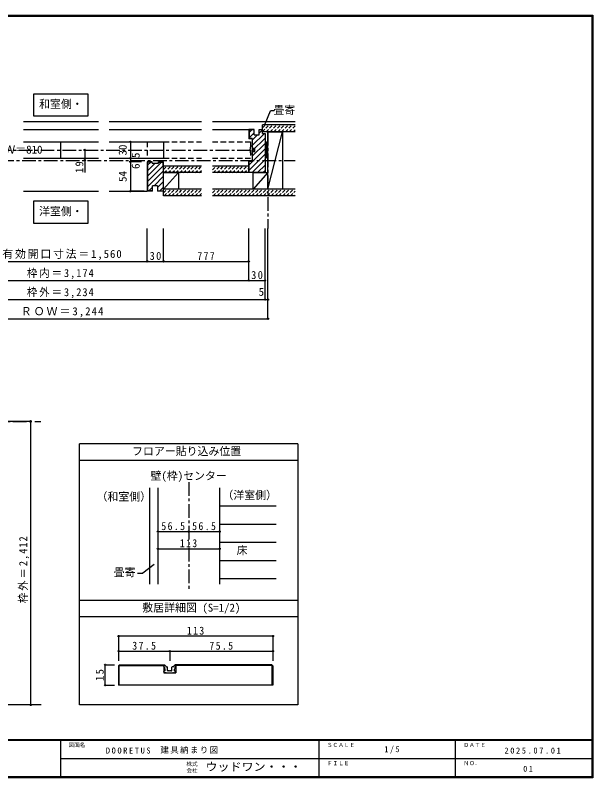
# Model space of a CAD drawing. Units: millimetres at full size, sheet at 1:5, with parts at other scales. Extents: x -973 to 977, y -701 to 696.
# Drawn here: x -81 to 977, y -701 to 696 of the extents above; entities that cross this region are included whole.
import ezdxf
from ezdxf.enums import TextEntityAlignment as Align

# ---------------------------------------------------------------- set-up
doc = ezdxf.new("R2010")
doc.units = ezdxf.units.MM
doc.header["$LTSCALE"] = 5
doc.header["$PDMODE"] = 32
doc.header["$PDSIZE"] = 2.5
for name, pattern in [('CHAIN1', [8, 5, -1, 1, -1]), ('DASHED1', [1.8, 1.2, -0.6]), ('DASHED2', [3, 2, -1])]:
    doc.linetypes.add(name, pattern=pattern)
for name, color, linetype in [('0-1_通り芯', 4, 'CHAIN1'), ('0-2_柱', 7, 'Continuous'), ('0-3_仕上げ', 2, 'Continuous'), ('0-4_枠', 3, 'Continuous'), ('0-6_扉', 6, 'Continuous'), ('0-7_金物', 7, 'Continuous'), ('0-A_文字', 7, 'Continuous'), ('0-B_寸法', 7, 'Continuous'), ('0-C_ハッチ', 4, 'DASHED1'), ('1-4_枠', 3, 'Continuous'), ('1-7_金物', 7, 'Continuous'), ('1-B_寸法', 7, 'Continuous'), ('F-0_補助線', 7, 'Continuous'), ('F-1_枠', 6, 'Continuous'), ('F-A_文字', 7, 'Continuous')]:
    doc.layers.add(name, color=color, linetype=linetype)
doc.styles.add('ＭＳ ゴシック', font='')
doc.styles.get('ＭＳ ゴシック').set_extended_font_data('MS Gothic')

msp = doc.modelspace()

# ---------------------------------------------------------------- linework, layer by layer
at = {"layer": '0-1_通り芯'}
for p, q in [((381.696, 482.5), (381.696, 305)), ((-354.404, 449), (357.71, 449)), ((-428.39, 430), (431.71, 430)), ((-565.347, -48), (-33.847, -48)), ((236.653, -159.5), (236.653, -356.007)), ((-33.347, -567.5), (-566.666, -567.5))]:
    msp.add_line(p, q, dxfattribs=at)
at = {"layer": '0-2_柱'}
for p, q in [((381.696, 377.5), (381.696, 482.5)), ((381.696, 482.5), (408.696, 482.5)), ((381.696, 377.5), (408.696, 482.5)), ((408.696, 482.5), (408.696, 377.5)), ((217.739, 407.5), (190.739, 377.5)), ((190.739, 407.5), (217.739, 407.5)), ((190.739, 377.5), (190.739, 407.5)), ((217.739, 407.5), (217.739, 377.5)), ((217.739, 377.5), (190.739, 377.5)), ((381.696, 377.5), (354.696, 377.5)), ((408.696, 377.5), (381.696, 377.5))]:
    msp.add_line(p, q, dxfattribs=at)
msp.add_lwpolyline([(354.696, 377.5), (354.696, 407.5), (381.696, 407.5)], close=True, dxfattribs=at)
at = {"layer": '0-3_仕上げ'}
for p, q in [((-65.96, 501.5), (71.207, 501.5)), ((91.207, 501.5), (260.203, 501.5)), ((280.203, 501.5), (431.71, 501.5)), ((431.696, 495), (371.71, 495)), ((371.71, 482.5), (371.71, 495)), ((431.696, 482.5), (371.71, 482.5)), ((260.203, 419.5), (190.681, 419.5)), ((346.71, 419.5), (280.203, 419.5)), ((260.203, 407.5), (190.681, 407.5)), ((346.71, 407.5), (280.203, 407.5)), ((260.203, 377.5), (190.681, 377.5)), ((190.681, 365), (190.681, 377.5)), ((431.696, 377.5), (280.203, 377.5)), ((260.203, 365), (190.681, 365)), ((431.696, 365), (280.203, 365)), ((165.153, -169.5), (165.153, -346.007))]:
    msp.add_line(p, q, dxfattribs=at)
at = {"layer": '0-3_仕上げ', "color": 4}
for p, q in [((293.153, -202.801), (396.653, -202.801)), ((293.153, -236.103), (396.653, -236.103)), ((293.153, -269.404), (396.653, -269.404)), ((293.153, -302.706), (396.653, -302.706)), ((293.153, -336.007), (396.653, -336.007))]:
    msp.add_line(p, q, dxfattribs=at)
at = {"layer": '0-4_枠', "color": 4}
for p, q in [((-65.96, 486.5), (71.207, 486.5)), ((91.207, 486.5), (260.203, 486.5)), ((280.203, 486.5), (352.71, 486.5)), ((-65.96, 373.5), (71.207, 373.5)), ((91.207, 373.5), (160.681, 373.5))]:
    msp.add_line(p, q, dxfattribs=at)
at = {"layer": '0-4_枠'}
for p, q in [((356.71, 486), (347.21, 486)), ((347.21, 486), (347.21, 470)), ((356.71, 476.5), (356.71, 486.5)), ((356.71, 476.5), (365.71, 476.5)), ((365.71, 476.5), (365.71, 486.5)), ((365.71, 486.5), (371.71, 486.5)), ((371.71, 479.5), (371.71, 486.5)), ((371.71, 479.5), (376.71, 479.5)), ((376.71, 479.5), (376.71, 407.5)), ((352.71, 469.5), (346.71, 469.5)), ((353.21, 470), (347.21, 470)), ((352.71, 469.5), (352.71, 428.5)), ((353.21, 470), (353.21, 428)), ((160.681, 427.5), (160.681, 373.5)), ((169.681, 427.5), (160.681, 427.5)), ((161.181, 427), (161.181, 374)), ((169.681, 427), (161.181, 427)), ((169.681, 425), (169.681, 427.5)), ((181.681, 427.5), (190.681, 427.5)), ((181.681, 427), (190.181, 427)), ((190.181, 417.5), (190.181, 427)), ((190.681, 373.5), (190.681, 427.5)), ((346.71, 407.5), (346.71, 428.5)), ((352.71, 428.5), (346.71, 428.5)), ((353.21, 428), (347.21, 428)), ((347.21, 407.5), (347.21, 428)), ((190.181, 417.5), (190.681, 417.5)), ((376.71, 407.5), (346.71, 407.5)), ((179.681, 383.5), (170.681, 383.5)), ((170.681, 373.5), (170.681, 383.5)), ((179.681, 383.5), (179.681, 373.5)), ((170.681, 373.5), (160.681, 373.5)), ((170.681, 374), (161.181, 374)), ((190.681, 373.5), (179.681, 373.5)), ((180.153, -169.5), (180.153, -346.007)), ((293.153, -169.5), (293.153, -346.007))]:
    msp.add_line(p, q, dxfattribs=at)
for points in [[(356.71, 486.5), (346.71, 486.5), (346.71, 469.5)], [(169.681, 425), (181.681, 425), (181.681, 427.5)]]:
    msp.add_lwpolyline(points, dxfattribs=at)
at = {"layer": '0-6_扉'}
for p, q in [((-65.96, 464), (71.207, 464)), ((1.653, 464), (1.653, 434)), ((91.207, 464), (190.681, 464)), ((190.681, 464), (190.681, 434)), ((-65.96, 434), (71.207, 434)), ((91.207, 434), (190.681, 434))]:
    msp.add_line(p, q, dxfattribs=at)
at = {"layer": '0-6_扉', "color": 2, "linetype": 'DASHED2'}
for p, q in [((160.681, 464), (160.681, 434)), ((160.681, 464), (260.203, 464)), ((280.203, 464), (349.71, 464)), ((349.71, 464), (349.71, 434)), ((160.681, 434), (260.203, 434)), ((280.203, 434), (349.71, 434))]:
    msp.add_line(p, q, dxfattribs=at)
at = {"layer": '0-7_金物'}
for p, q in [((379.71, 434.068), (379.71, 464.068)), ((381.71, 464.068), (379.71, 464.068)), ((381.71, 434.068), (381.71, 464.068)), ((357.71, 451.5), (352.71, 451.5)), ((357.71, 446.5), (357.71, 451.5)), ((377.71, 458.068), (376.703, 458.068)), ((379.71, 459.068), (377.71, 459.068)), ((377.71, 439.068), (377.71, 459.068)), ((352.71, 441.5), (349.71, 441.5)), ((352.71, 446.5), (357.71, 446.5)), ((377.71, 440.068), (376.703, 440.068)), ((379.71, 439.068), (377.71, 439.068)), ((381.71, 434.068), (379.71, 434.068))]:
    msp.add_line(p, q, dxfattribs=at)
msp.add_lwpolyline([(349.71, 456.5), (352.71, 456.5), (352.71, 441.5)], dxfattribs=at)
msp.add_arc((377.335, 449), 28.625, 164.81071, 195.18929, dxfattribs=at)
at = {"layer": '0-A_文字'}
for p, q in [((-47.377, 551.5), (-47.377, 511.5)), ((52.623, 551.5), (-47.377, 551.5)), ((376.739, 496.76), (386.702, 520.482)), ((393.296, 520.482), (386.702, 520.482)), ((-47.377, 355), (-47.377, 315)), ((52.623, 355), (-47.377, 355)), ((52.623, 315), (52.623, 355)), ((-47.377, 315), (52.623, 315)), ((173.653, -310.015), (152.573, -325.825)), ((142.729, -325.825), (152.573, -325.825))]:
    msp.add_line(p, q, dxfattribs=at)
at = {"layer": '0-A_文字', "color": 3}
for p, q in [((436.653, -89.5), (36.653, -89.5)), ((436.653, -119.5), (36.653, -119.5)), ((436.653, -376.026), (36.653, -376.026)), ((436.653, -406.026), (36.653, -406.026))]:
    msp.add_line(p, q, dxfattribs=at)
at = {"layer": '0-A_文字'}
msp.add_lwpolyline([(-47.377, 511.5), (52.623, 511.5), (52.623, 551.5)], dxfattribs=at)
at = {"layer": '0-A_文字', "color": 3}
msp.add_lwpolyline([(436.653, -89.5), (436.653, -567.5), (36.653, -567.5), (36.653, -89.5)], dxfattribs=at)
at = {"layer": '0-B_寸法', "color": 4}
for p, q in [((129.977, 464), (129.977, 373.5)), ((46.43, 449), (46.43, 408)), ((150.472, 427.5), (129.977, 427.5)), ((155.023, 373.5), (129.977, 373.5)), ((160.681, 245), (160.681, 305)), ((190.681, 245), (190.681, 305)), ((346.71, 210), (346.71, 305)), ((376.71, 175), (376.71, 305)), ((381.696, 140), (381.696, 305)), ((-157.375, 245), (160.681, 245)), ((160.681, 245), (190.681, 245)), ((190.681, 245), (346.71, 245)), ((-343.404, 210), (346.71, 210)), ((346.71, 210), (376.71, 210)), ((-373.404, 175), (376.71, 175)), ((376.71, 175), (381.696, 175)), ((-378.39, 140), (381.696, 140)), ((-52.847, -48), (-192.847, -48)), ((-52.847, -48), (-52.847, -567.5)), ((180.153, -249.897), (236.653, -249.897)), ((236.653, -249.897), (293.153, -249.897)), ((180.153, -281.281), (293.153, -281.281)), ((-52.847, -567.5), (-192.847, -567.5))]:
    msp.add_line(p, q, dxfattribs=at)
at = {"layer": '0-B_寸法'}
for p in [(129.977, 464), (46.43, 449), (129.977, 434), (46.43, 430), (129.977, 427.5), (129.977, 373.5), (160.681, 245), (190.681, 245), (346.71, 245), (346.71, 210), (376.71, 210), (376.71, 175), (381.696, 175), (381.696, 140), (-52.847, -48), (180.153, -249.897), (236.653, -249.897), (293.153, -249.897), (180.153, -281.281), (293.153, -281.281), (-52.847, -567.5)]:
    msp.add_point(p, dxfattribs=at)
at = {"layer": '0-C_ハッチ'}
for p, q in [((371.696, 482.718), (383.978, 495)), ((371.71, 489.803), (376.907, 495)), ((378.549, 482.5), (391.049, 495)), ((385.62, 482.5), (398.12, 495)), ((392.691, 482.5), (405.191, 495)), ((399.762, 482.5), (412.262, 495)), ((406.833, 482.5), (419.333, 495)), ((413.904, 482.5), (426.404, 495)), ((420.975, 482.5), (431.696, 493.22)), ((428.047, 482.5), (431.696, 486.149)), ((190.681, 413.218), (196.964, 419.5)), ((192.035, 407.5), (204.035, 419.5)), ((199.106, 407.5), (211.106, 419.5)), ((206.177, 407.5), (218.177, 419.5)), ((213.248, 407.5), (225.248, 419.5)), ((220.319, 407.5), (232.319, 419.5)), ((227.39, 407.5), (239.39, 419.5)), ((234.461, 407.5), (246.461, 419.5)), ((241.532, 407.5), (253.532, 419.5)), ((248.603, 407.5), (260.203, 419.1)), ((280.203, 412.966), (286.738, 419.5)), ((281.809, 407.5), (293.809, 419.5)), ((288.88, 407.5), (300.88, 419.5)), ((295.951, 407.5), (307.951, 419.5)), ((303.022, 407.5), (315.022, 419.5)), ((310.093, 407.5), (322.093, 419.5)), ((317.164, 407.5), (329.164, 419.5)), ((324.235, 407.5), (336.235, 419.5)), ((331.306, 407.5), (343.306, 419.5)), ((255.674, 407.5), (260.203, 412.029)), ((338.377, 407.5), (346.71, 415.833)), ((345.448, 407.5), (346.71, 408.762)), ((190.681, 370.791), (197.39, 377.5)), ((191.961, 365), (204.461, 377.5)), ((199.032, 365), (211.532, 377.5)), ((206.103, 365), (218.603, 377.5)), ((213.174, 365), (225.674, 377.5)), ((220.246, 365), (232.746, 377.5)), ((227.317, 365), (239.817, 377.5)), ((234.388, 365), (246.888, 377.5)), ((241.459, 365), (253.959, 377.5)), ((280.203, 370.539), (287.164, 377.5)), ((281.735, 365), (294.235, 377.5)), ((288.806, 365), (301.306, 377.5)), ((295.877, 365), (308.377, 377.5)), ((302.948, 365), (315.448, 377.5)), ((310.019, 365), (322.519, 377.5)), ((317.09, 365), (329.59, 377.5)), ((324.161, 365), (336.661, 377.5)), ((331.232, 365), (343.732, 377.5)), ((338.304, 365), (350.804, 377.5)), ((345.375, 365), (357.875, 377.5)), ((352.446, 365), (364.946, 377.5)), ((359.517, 365), (372.017, 377.5)), ((366.588, 365), (379.088, 377.5)), ((373.659, 365), (386.159, 377.5)), ((380.73, 365), (393.23, 377.5)), ((387.801, 365), (400.301, 377.5)), ((394.872, 365), (407.372, 377.5)), ((401.943, 365), (414.443, 377.5)), ((409.014, 365), (421.514, 377.5)), ((416.085, 365), (428.585, 377.5)), ((248.53, 365), (260.203, 376.673)), ((255.601, 365), (260.203, 369.602)), ((423.156, 365), (431.71, 373.553)), ((430.227, 365), (431.71, 366.482))]:
    msp.add_line(p, q, dxfattribs=at)
at = {"layer": '0-C_ハッチ', "linetype": 'Continuous'}
for p, q in [((347.21, 481.084), (352.126, 486)), ((347.21, 471.184), (356.71, 480.684)), ((353.21, 457.385), (375.324, 479.5)), ((353.21, 467.285), (362.425, 476.5)), ((365.71, 479.785), (371.696, 485.771)), ((353.21, 447.486), (376.71, 470.986)), ((353.21, 437.586), (376.71, 461.086)), ((347.21, 421.687), (376.71, 451.187)), ((347.21, 411.787), (376.71, 441.287)), ((161.181, 420.984), (167.197, 427)), ((161.181, 401.185), (186.996, 427)), ((161.181, 411.085), (175.097, 425)), ((161.181, 391.286), (190.181, 420.286)), ((352.822, 407.5), (376.71, 431.388)), ((362.721, 407.5), (376.71, 421.488)), ((161.181, 381.386), (190.681, 410.886)), ((372.621, 407.5), (376.71, 411.589)), ((173.195, 383.5), (190.681, 400.987)), ((179.681, 380.087), (190.681, 391.087)), ((163.695, 374), (170.681, 380.987)), ((182.994, 373.5), (190.681, 381.188))]:
    msp.add_line(p, q, dxfattribs=at)
at = {"layer": '1-4_枠'}
for p, q in [((110.099, -493.953), (108.331, -495.721)), ((108.331, -495.721), (108.331, -531.453)), ((109.581, -495.203), (191.081, -495.203)), ((109.581, -531.454), (109.581, -495.203)), ((110.099, -493.953), (191.081, -493.953)), ((191.081, -493.953), (191.081, -508.953)), ((213.081, -493.953), (213.081, -508.953)), ((389.064, -493.953), (213.081, -493.953)), ((389.581, -495.203), (213.081, -495.203)), ((390.831, -495.721), (389.064, -493.953)), ((389.581, -531.454), (389.581, -495.203)), ((390.831, -495.721), (390.831, -531.453)), ((191.081, -508.953), (213.081, -508.953)), ((390.831, -531.453), (108.331, -531.453))]:
    msp.add_line(p, q, dxfattribs=at)
at = {"layer": '1-7_金物'}
for p, q in [((190.831, -493.954), (192.189, -493.954)), ((190.831, -496.454), (190.831, -493.954)), ((196.237, -497.484), (193.073, -494.32)), ((193.331, -505.203), (193.331, -502.044)), ((196.767, -497.704), (197.581, -497.704)), ((198.081, -504.453), (198.081, -498.204)), ((206.081, -504.453), (206.081, -498.204)), ((207.396, -497.704), (206.581, -497.704)), ((207.926, -497.484), (211.09, -494.32)), ((210.831, -505.203), (210.831, -502.044)), ((192.581, -508.953), (191.367, -505.888)), ((193.331, -505.203), (191.831, -505.203)), ((195.331, -508.953), (192.581, -508.953)), ((195.331, -508.953), (195.831, -508.453)), ((195.831, -508.453), (196.331, -508.953)), ((196.331, -508.953), (207.831, -508.953)), ((201.331, -505.203), (198.831, -505.203)), ((202.081, -505.953), (201.331, -505.203)), ((202.831, -505.203), (202.081, -505.953)), ((205.331, -505.203), (202.831, -505.203)), ((210.831, -505.203), (212.331, -505.203))]:
    msp.add_line(p, q, dxfattribs=at)
for points in [[(213.331, -496.454), (213.331, -493.954), (211.974, -493.954)], [(208.831, -508.953), (208.331, -508.453), (207.831, -508.953)], [(208.831, -508.953), (211.581, -508.953), (212.796, -505.888)]]:
    msp.add_lwpolyline(points, dxfattribs=at)
for centre, radius, start, end in [((185.832, -502.044), 7.5, 0, 48.19), ((192.189, -495.204), 1.25, 45, 90), ((196.767, -496.954), 0.75, 225, 270), ((197.581, -498.204), 0.5, 360, 90), ((206.581, -498.204), 0.5, 90, 180), ((207.396, -496.954), 0.75, 270, 315), ((218.331, -502.044), 7.5, 131.81, 180), ((211.974, -495.204), 1.25, 90, 135), ((191.831, -505.703), 0.5, 90, 201.616), ((198.831, -504.453), 0.75, 180, 270), ((205.331, -504.453), 0.75, 270, 360), ((212.331, -505.703), 0.5, 338.384, 90)]:
    msp.add_arc(centre, radius, start, end, dxfattribs=at)
at = {"layer": '1-B_寸法', "color": 4}
for p, q in [((390.831, -441.453), (108.331, -441.453)), ((108.331, -441.453), (108.331, -486.453)), ((390.831, -441.453), (390.831, -486.453)), ((108.331, -468.953), (202.081, -468.953)), ((202.081, -468.953), (202.081, -486.453)), ((202.081, -468.953), (390.831, -468.953)), ((83.725, -531.453), (83.725, -493.953)), ((83.725, -493.953), (100.831, -493.953)), ((83.725, -531.453), (100.831, -531.453))]:
    msp.add_line(p, q, dxfattribs=at)
at = {"layer": '1-B_寸法'}
for p in [(108.331, -441.453), (390.831, -441.453), (108.331, -468.953), (202.081, -468.953), (390.831, -468.953), (83.725, -493.953), (83.725, -531.453)]:
    msp.add_point(p, dxfattribs=at)
at = {"layer": 'F-1_枠'}
for p, q in [((-973.347, 695.833), (976.653, 695.833)), ((-973.347, 695), (976.653, 695)), ((-973.347, 694.167), (976.653, 694.167)), ((974.986, 695.833), (974.986, -700.833)), ((975.82, 695.833), (975.82, -700.833)), ((976.653, 695.833), (976.653, -700.833)), ((976.653, -631.667), (-973.347, -631.667)), ((976.653, -632.5), (-973.347, -632.5)), ((1.653, -632.5), (1.653, -699.167)), ((474.986, -632.5), (474.986, -699.167)), ((724.986, -632.5), (724.986, -699.167)), ((1.653, -665.833), (974.986, -665.834)), ((976.653, -699.167), (-973.347, -699.167)), ((976.653, -700), (-973.347, -700)), ((976.653, -700.833), (-973.347, -700.833))]:
    msp.add_line(p, q, dxfattribs=at)

# ---------------------------------------------------------------- texts
at = {"layer": '0-A_文字', "style": 'ＭＳ ゴシック'}
for s, p in [('和室側・', (-37.377, 521.5)), ('畳寄', (391.702, 510.482)), ('洋室側・', (-37.377, 325)), ('フロアー貼り込み位置', (132.903, -114.5)), ('壁(枠)センター', (166.653, -159.5)), ('（和室側）', (67.913, -197.697)), ('（洋室側）', (298.408, -194.895)), ('床', (324.428, -296.055)), ('畳寄', (99.301, -336.266)), ('敷居詳細図 (S=1/2)', (151.653, -401.016))]:
    msp.add_text(s, height=14.66, dxfattribs=at).set_placement(p, align=Align.BOTTOM_LEFT)
at = {"layer": '0-B_寸法', "style": 'ＭＳ ゴシック'}
for s, p in [('ＤＷ＝810', (-120.96, 438)), ('5', (364.71, 177.5))]:
    msp.add_text(s, height=14.66, dxfattribs=at).set_placement(p, align=Align.BOTTOM_LEFT)
for s, p in [('30', (127.477, 439)), ('6.5', (151.276, 414.315)), ('54', (127.477, 390.5))]:
    msp.add_text(s, height=14.66, rotation=90, dxfattribs=at).set_placement(p, align=Align.BOTTOM_LEFT)
at = {"layer": '0-B_寸法', "char_height": 14.66, "attachment_point": 7, "rotation": 90, "style": 'ＭＳ ゴシック'}
for s, insert in [('\\T1.27;\\W0.95;19', (43.93, 406.875)), ('\\T1.19;\\W0.95;枠外＝2,412', (-55.347, -381))]:
    msp.add_mtext(s, dxfattribs=dict(at, insert=insert))
at = {"layer": '0-B_寸法', "char_height": 14.66, "attachment_point": 7, "style": 'ＭＳ ゴシック'}
for s, insert in [('\\T1.16;有効開口寸法＝1,560', (-104.597, 247.5)), ('\\T1.27;\\W0.95;30', (165.056, 247.5)), ('\\T1.27;\\W0.9;777', (252.446, 247.5)), ('\\T1.19;\\W0.95;枠内＝3,174', (-59.597, 212.5)), ('\\T1.27;\\W0.95;30', (351.085, 212.5)), ('\\T1.19;\\W0.95;枠外＝3,234', (-59.597, 177.5)), ('\\T1.18;ＲＯＷ＝3,244', (-70.847, 142.5)), ('\\T1.28;\\W0.9;56.5', (186.528, -247.397)), ('\\T1.28;\\W0.9;56.5', (243.028, -247.397)), ('\\T1.27;\\W0.9;113', (220.403, -278.781))]:
    msp.add_mtext(s, dxfattribs=dict(at, insert=insert))
at = {"layer": '1-B_寸法', "char_height": 14.66, "attachment_point": 7, "style": 'ＭＳ ゴシック'}
for s, insert in [('\\T1.27;\\W0.9;113', (233.331, -438.953)), ('\\T1.28;\\W0.9;37.5', (133.331, -466.453)), ('\\T1.28;\\W0.9;75.5', (274.581, -466.453))]:
    msp.add_mtext(s, dxfattribs=dict(at, insert=insert))
at = {"layer": '1-B_寸法', "insert": (81.225, -523.328), "char_height": 14.66, "attachment_point": 7, "rotation": 90, "style": 'ＭＳ ゴシック'}
msp.add_mtext('\\T1.27;\\W0.95;15', dxfattribs=at)
at = {"layer": 'F-0_補助線', "char_height": 11, "attachment_point": 7, "style": 'ＭＳ ゴシック'}
for s, insert in [('\\T1.39;\\W0.85;DOORETUS', (84.986, -656.667)), ('\\T1.17;建具納まり図', (184.986, -656.667))]:
    msp.add_mtext(s, dxfattribs=dict(at, insert=insert))
at = {"layer": 'F-A_文字', "style": 'ＭＳ ゴシック'}
for s, p in [('図面名', (16.653, -646.667)), ('ＳＣＡＬＥ', (489.986, -646.667)), ('ＤＡＴＥ', (739.986, -646.667)), ('ＮＯ．', (739.986, -680.001)), ('株式', (232.486, -681.5)), ('会社', (232.486, -693.5)), ('ＦＩＬＥ', (489.986, -680))]:
    msp.add_text(s, height=7.331, dxfattribs=at).set_placement(p, align=Align.BOTTOM_LEFT)
at = {"layer": 'F-A_文字', "style": 'ＭＳ ゴシック', "width": 1.1}
msp.add_text('ウッドワン・・・', height=14.66, dxfattribs=at).set_placement((267.486, -692.5), align=Align.BOTTOM_LEFT)
at = {"layer": 'F-A_文字', "char_height": 11, "attachment_point": 7, "style": 'ＭＳ ゴシック'}
for s, insert in [('\\T1.38;\\W0.9;1/5', (594.986, -656.667)), ('\\T1.39;\\W0.85;2025.07.01', (814.986, -656.667)), ('\\T1.36;\\W0.9;01', (849.361, -690.001))]:
    msp.add_mtext(s, dxfattribs=dict(at, insert=insert))

doc.saveas('drawing.dxf')
